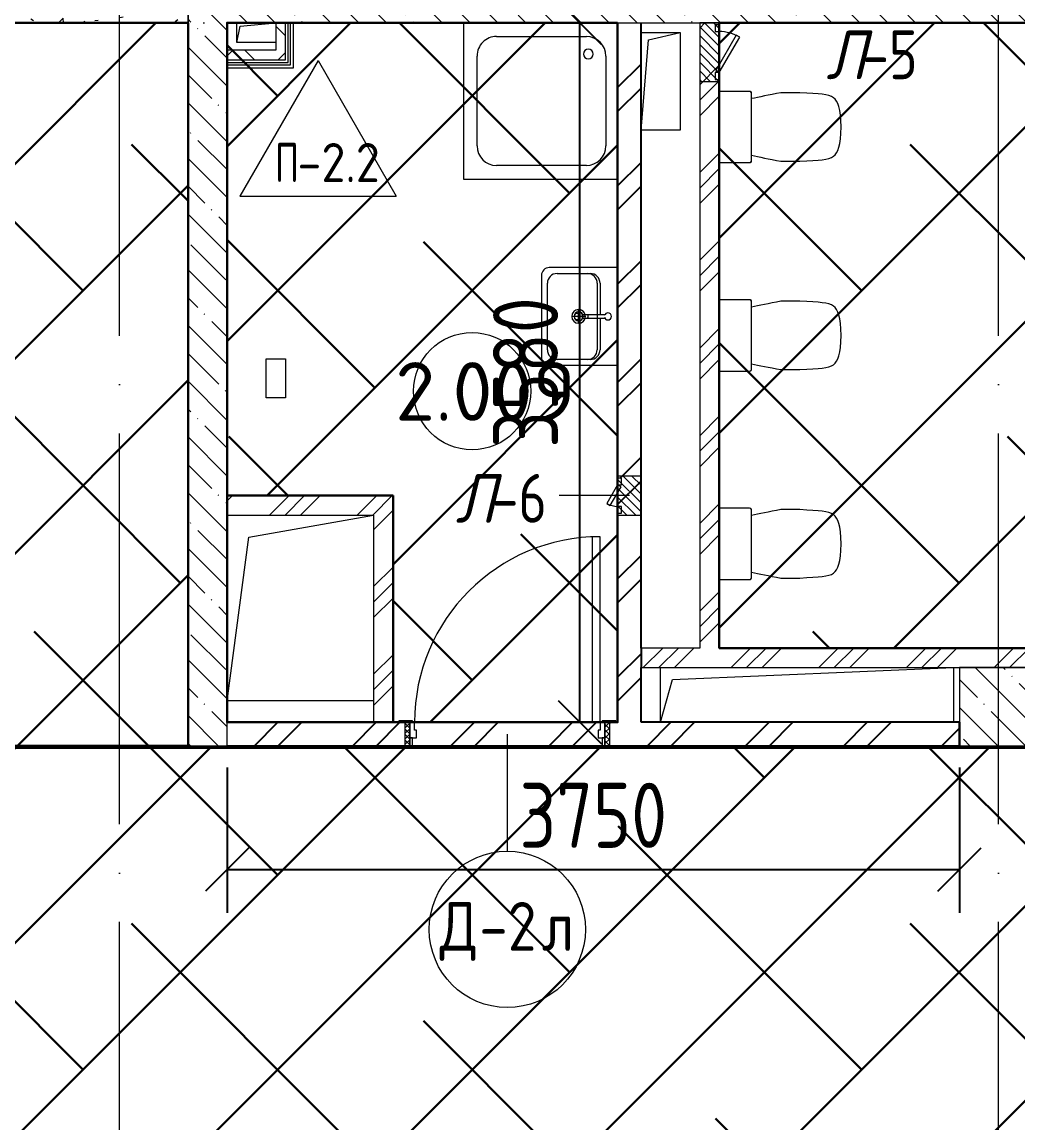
# Model space of a CAD drawing. Header units: millimetres. Extents: x -68946 to 690821, y -552984 to 293768.
# Drawn here: x 12149 to 17249, y -69550 to -63916 of the extents above; entities that cross this region are included whole.
import ezdxf

# ---------------------------------------------------------------- set-up
doc = ezdxf.new("R2010")
doc.units = ezdxf.units.MM
doc.linetypes.add('ADSK_Линия сетки', pattern=[2500, 2000, -250, 0, -250])
doc.layers.get('Defpoints').update_dxf_attribs({"color": 250})
for name, color, linetype, lineweight in [('0) блоки', 250, 'Continuous', 25), ('1.1) Стяжка 5 вып.', 30, 'Continuous', 30), ('1.3) Звуко-изол           5 вып.', 90, 'Continuous', 30), ('A-AREA-____-IDEN', 250, 'Continuous', 9), ('A-DETL-GENF-OTLN', 250, 'Continuous', 5), ('A-DOOR-____-IDEN', 250, 'Continuous', 9), ('A-DOOR-____-MCUT', 250, 'Continuous', 5), ('A-DOOR-____-OTLN', 250, 'Continuous', 5), ('A-DOOR-FRAM-MCUT', 250, 'Continuous', 5), ('A-DOOR-FRAM-OTLN', 250, 'Continuous', 5), ('A-FLOR-____-IDEN', 250, 'Continuous', 9), ('A-FLOR-____-OTLN', 250, 'Continuous', 9), ('A-GENM-____-MCUT', 250, 'Continuous', 25), ('A-GENM-____-OTLN', 250, 'Continuous', 9), ('A-GLAZ-____-OTLN', 250, 'Continuous', 5), ('A-WALL-____-MCUT', 250, 'Continuous', 13), ('A-WALL-____-PATT', 250, 'Continuous', 13), ('A-WALL-FNSH-MCUT', 250, 'Continuous', 13), ('P-SANR-FIXT-OTLN', 250, 'Continuous', 9), ('S-COLS-____-MCUT', 250, 'Continuous', 25), ('S-COLS-____-OTLN', 250, 'Continuous', 9), ('S-GRID-____-OTLN', 250, 'Continuous', 9)]:
    doc.layers.add(name, color=color, linetype=linetype, lineweight=lineweight)
doc.styles.add('GOST Common_1', font='', dxfattribs={"width": 0.9, "height": 250})
doc.styles.add('ISOCPEUR_1', font='isocpeur.ttf', dxfattribs={"width": 0.9, "height": 250})
doc.styles.add('ISOCPEUR_2', font='isocpeur.ttf', dxfattribs={"height": 160})
doc.styles.add('ISOCPEUR_I_1', font='ГОСТ тип А.ttf', dxfattribs={"height": 2500})
doc.styles.get("Standard").update_dxf_attribs({"font": 'ГОСТ тип А.ttf'})
doc.styles.get('GOST Common_1').set_extended_font_data('GOST Common')
doc.dimstyles.new('А3', dxfattribs={"dimtxt": 333, "dimasz": 222, "dimexe": 222, "dimexo": 111, "dimgap": 111, "dimtad": 1, "dimtoh": 1, "dimdec": 0, "dimrnd": 0.0015, "dimzin": 0, "dimdsep": 46, "dimtxsty": 'Standard', "dimblk": 'OBLIQUE', "dimcen": 0, "dimclrd": 7, "dimclre": 7, "dimclrt": 7, "dimadec": 0, "dimazin": 0, "dimtfac": 1, "dimtdec": 0, "dimtofl": 0, "dimtmove": 0, "dimatfit": 3, "dimfxl": 1, "dimtolj": 1, "dimtzin": 0, "dimarcsym": 0})
pattern_1 = [(45, (-601.3, -122294.8), (-224.5064, 224.5064), []), (45, (-521.92, -122294.8), (0, 449.0128), []), (45, (-680.67, -122294.8), (0, 449.0128), [])]
pattern_2 = [(135, (-601.3, -122294.79), (-142.5612, -142.5612), []), (135, (-458.73, -122294.79), (-142.5612, -142.5612), [252.016, -50.403, 3.353, -47.05])]
pattern_3 = [(45, (-601.3, -122294.79), (-141.42136, 141.42136), []), (135, (-601.3, -122294.79), (-141.42136, -141.42136), [])]
pattern_4 = [(45, (125, 0), (-22.6274, 22.6274), [])]

# ---------------------------------------------------------------- blocks, each defined once
blk = doc.blocks.new('SND_Унитаз_Santek_HEO - Santek HEO_ 365х635х785_ выпуск-прямой_ PN4_5_ Х-резьба НР DN15_ К-гл_кон_ П DN100-V8-АР1_Маркировочный план 2 этажа С1')
at = {"layer": 'P-SANR-FIXT-OTLN', "lineweight": 5}
for p, q in [((-175, 423.4), (-175, 325.6)), ((175, 325.6), (175, 423.4)), ((172.5, 175.8), (-172.5, 175.8)), ((-182.5, 165.8), (-182.5, 10)), ((182.5, 10), (182.5, 165.8))]:
    blk.add_line(p, q, dxfattribs=at)
for centre, start, end in [((-172.5, 165.8), 90, 180), ((-172.5, 165.8), 105, 180), ((172.5, 165.8), 0, 90), ((172.5, 165.8), 0, 75)]:
    blk.add_arc(centre, 10, start, end, dxfattribs=at)
for points, knots in [([(0, 634.5), (-96, 631.3), (-168.1, 609.5), (-169.2, 526.5), (-175, 423.4)], [-0.5440111, -0.5440111, -0.5440111, -0.5440111, -0.2757876, 0, 0, 0, 0]), ([(175, 423.4), (169.2, 526.5), (168.1, 609.5), (96, 631.3), (0, 634.5)], [-0.5440111, -0.5440111, -0.5440111, -0.5440111, -0.2682234, 0, 0, 0, 0])]:
    blk.add_open_spline(points, degree=3, knots=knots, dxfattribs=at)
for points in [[(-175, 325.6), (-163, 263.9), (-153.6, 214.5), (-145, 174.9)], [(145, 174.9), (153.6, 214.5), (163, 263.9), (175, 325.6)]]:
    blk.add_open_spline(points, degree=3, dxfattribs=at)
blk = doc.blocks.new('SND_Aquanet_Душевой поддон_HX108_Квадратный_С опорами_Сантехкомплект__$ - 800х800-25978335-АР1_Маркировочный план 2 этажа С1')
at = {"layer": 'P-SANR-FIXT-OTLN', "lineweight": 5}
for p, q in [((400, 400), (-390, 400)), ((400, -400), (400, 400)), ((-230, 330), (230, 330)), ((-330, -230), (-330, 230)), ((330, 230), (330, -230)), ((230, -330), (-230, -330))]:
    blk.add_line(p, q, dxfattribs=at)
for centre, radius, start, end in [((-230, 230), 100, 90, 180), ((230, 230), 100, 0, 90), ((-240, -240), 25, 90, 270), ((-240, -240), 25, 270, 90), ((-230, -230), 100, 180, 270), ((230, -230), 100, 270, 0)]:
    blk.add_arc(centre, radius, start, end, dxfattribs=at)
blk = doc.blocks.new('Раковина_АИ_3D_Рен_МГН_Santek Neo 50 - Раковина 500x400x170-V11-АР1_Маркировочный план 2 этажа С1')
at = {"layer": 'P-SANR-FIXT-OTLN', "lineweight": 5}
for p, q in [((-250, 15), (-250, -335)), ((250, -335), (250, 15)), ((-10, -167), (-10, -49.9)), ((10, -50), (10, -167)), ((-170, -75), (-10, -75)), ((-170, -89.7), (170, -89.7)), ((10, -75), (170, -75)), ((-220, -295), (-220, -125)), ((-220, -295), (-220, -139.7)), ((-10, -167), (10, -167)), ((-5.9, -137), (-7, -137)), ((-7, -137), (-7, -137)), ((-5.9, -137), (5.9, -137)), ((0, -150), (0, -220)), ((7, -137), (5.9, -137)), ((7, -137), (7, -137)), ((220, -125), (220, -295)), ((220, -139.7), (220, -295)), ((35, -185), (-35, -185)), ((-210, -375), (210, -375)), ((170, -345), (-170, -345)), ((170, -345), (-170, -345))]:
    blk.add_line(p, q, dxfattribs=at)
for centre, radius, start, end in [((0, -35), 18, 360, 180), ((0, -35), 18, 180, 250.809), ((0, -35), 18, 289.191, 360), ((0, -35), 18, 295.1932, 300), ((0, -35), 18, 309.9994, 315), ((0, -35), 18, 324.9997, 330), ((-170, -125), 50, 90, 180), ((-170, -139.7), 50, 90, 180), ((170, -125), 50, 0, 90), ((170, -139.7), 50, 0, 90), ((0, -185), 35, 0, 180), ((0, -185), 35, 106.6727, 180), ((0, -185), 23, 360, 180), ((0, -185), 23, 115.3299, 180), ((0, -185), 23, 360, 64.6701), ((0, -185), 35, 0, 73.3273), ((0, -185), 35, 180, 0), ((0, -185), 35, 180, 360), ((0, -185), 23, 180, 360), ((0, -185), 23, 180, 360), ((-210, -335), 40, 180, 270), ((-170, -295), 50, 180, 270), ((-170, -295), 50, 180, 270), ((170, -295), 50, 270, 0), ((170, -295), 50, 270, 0), ((210, -335), 40, 270, 0)]:
    blk.add_arc(centre, radius, start, end, dxfattribs=at)
for points in [[(-6.2, -51.9), (-6.1, -51.9), (-6, -52), (-5.9, -52)], [(5.9, -52), (6, -52), (6.1, -51.9), (6.2, -51.9)]]:
    blk.add_open_spline(points, degree=3, dxfattribs=at)
blk = doc.blocks.new('Сифон Orio для МГН - Сифон бутылочный-V7-АР1_Маркировочный план 2 этажа С1')
at = {"layer": 'P-SANR-FIXT-OTLN', "lineweight": 5}
for start, end in [(90, 233.7432), (165, 233.7432), (165, 233.7432), (165, 180), (105, 135), (105, 135), (306.2568, 90), (345, 75), (345, 75), (45, 75), (345, 15), (195, 233.7432), (306.2568, 315), (306.2568, 315), (306.2568, 315)]:
    blk.add_arc((0, 0), 16, start, end, dxfattribs=at)
blk = doc.blocks.new('_Wn_-As_OpeningMEP_floor__Rectangular - _Wn_-As_OpeningMEP_floor__Rectangular-32466862-АР1_Маркировочный план 2 этажа С1')
at = {"layer": 'A-DETL-GENF-OTLN'}
for p, q in [((-262.8, 412.8), (375, 525)), ((-375, -425), (-262.8, 412.8))]:
    blk.add_line(p, q, dxfattribs=at)
blk = doc.blocks.new('Дверь_СКБ_1Ст_Внутренняя - Д-2л_1050x2100h_ПУИ-41867191-АР1_Маркировочный план 2 этажа С1')
at = {"layer": 'A-DOOR-____-OTLN'}
h = blk.add_hatch(dxfattribs=at)
h.set_pattern_fill('FP_19', color=256, style=0, pattern_type=2)
h.set_pattern_definition([(135, (1776.41, 124.685), (-14.14214, -14.14214), []), (225, (1776.41, 124.685), (14.14214, -14.14214), [])])
h.paths.add_polyline_path([(537.5, -60), (537.5, 60), (512.5, 60), (512.5, -60)])
at = {"layer": 'A-DOOR-FRAM-OTLN'}
h = blk.add_hatch(dxfattribs=at)
h.set_pattern_fill('FP_20', color=256, style=0, pattern_type=2)
h.set_pattern_definition([(45, (-346.384, 124.685), (-14.1421, 14.1421), []), (135, (-346.384, 124.685), (-14.1421, -14.1421), [])])
h.paths.add_polyline_path([(-487.5, -60), (-487.5, 60), (-512.5, 60), (-512.5, -60)])
at = {"layer": 'A-DOOR-____-MCUT'}
for p, q in [((487.5, 1010), (447.5, 1010)), ((447.5, 1010), (447.5, 60)), ((487.5, 60), (487.5, 1010)), ((447.5, 60), (487.5, 60))]:
    blk.add_line(p, q, dxfattribs=at)
at = {"layer": 'A-DOOR-____-OTLN'}
blk.add_arc((487.5, 60), 950, 90, 180, dxfattribs=at)
at = {"layer": 'A-DOOR-FRAM-MCUT'}
for p, q in [((-472.5, 68), (-542.5, 68)), ((-542.5, 68), (-542.5, 60)), ((-542.5, 60), (-472.5, 60)), ((-487.5, 60), (-512.5, 60)), ((-512.5, 60), (-512.5, -60)), ((-462.5, 60), (-487.5, 60)), ((-487.5, 60), (-487.5, -20)), ((-487.5, -60), (-487.5, 60)), ((-472.5, 60), (-487.5, 60)), ((-487.5, 60), (-487.5, 59)), ((-487.5, 59), (-472.5, 59)), ((-472.5, 60), (-472.5, 68)), ((-472.5, 59), (-472.5, 60)), ((-462.5, 20), (-462.5, 60)), ((487.5, 60), (487.5, 20)), ((512.5, 60), (487.5, 60)), ((567.5, 68), (497.5, 68)), ((497.5, 68), (497.5, 60)), ((512.5, 60), (497.5, 60)), ((497.5, 60), (497.5, 59)), ((497.5, 60), (567.5, 60)), ((497.5, 59), (512.5, 59)), ((512.5, -20), (512.5, 60)), ((537.5, 60), (512.5, 60)), ((512.5, 60), (512.5, -60)), ((512.5, 59), (512.5, 60)), ((537.5, -60), (537.5, 60)), ((567.5, 60), (567.5, 68)), ((-452.5, 20), (-462.5, 20)), ((-452.5, -20), (-452.5, 20)), ((487.5, 20), (477.5, 20)), ((477.5, 20), (477.5, -20)), ((-487.5, -20), (-452.5, -20)), ((-472.5, -20), (-487.5, -20)), ((-487.5, -20), (-487.5, -60)), ((-472.5, -60), (-472.5, -20)), ((477.5, -20), (512.5, -20)), ((512.5, -20), (497.5, -20)), ((497.5, -20), (497.5, -60)), ((512.5, -60), (512.5, -20)), ((-472.5, -60), (-542.5, -60)), ((-542.5, -60), (-542.5, -68)), ((-542.5, -68), (-472.5, -68)), ((-512.5, -60), (-487.5, -60)), ((-487.5, -60), (-472.5, -60)), ((-472.5, -68), (-472.5, -60)), ((497.5, -60), (512.5, -60)), ((567.5, -60), (497.5, -60)), ((497.5, -60), (497.5, -68)), ((497.5, -68), (567.5, -68)), ((512.5, -60), (537.5, -60)), ((567.5, -68), (567.5, -60))]:
    blk.add_line(p, q, dxfattribs=at)
blk = doc.blocks.new('_Wn_-As_OpeningMEP_floor__Rectangular - _Wn_-As_OpeningMEP_floor__Rectangular-32466867-АР1_Маркировочный план 2 этажа С1')
at = {"layer": 'A-DETL-GENF-OTLN'}
for p, q in [((-688.9, 128.9), (750, 190)), ((-750, -90), (-688.9, 128.9))]:
    blk.add_line(p, q, dxfattribs=at)
blk = doc.blocks.new('_Wn_-As_OpeningMEP_floor__Rectangular - _Wn_-As_OpeningMEP_floor__Rectangular-32466846-АР1_Маркировочный план 2 этажа С1')
at = {"layer": 'A-DETL-GENF-OTLN'}
for p, q in [((-62.2, 262.2), (100, 300)), ((-100, -200), (-62.2, 262.2))]:
    blk.add_line(p, q, dxfattribs=at)
blk = doc.blocks.new('_Wn_-As_OpeningMEP_floor__Rectangular - _Wn_-As_OpeningMEP_floor__Rectangular-V48-АР1_Маркировочный план 2 этажа С1')
at = {"layer": 'A-DETL-GENF-OTLN'}
for p, q in [((-100, 0), (-82.3, 82.3)), ((-82.3, 82.3), (99.9, 100))]:
    blk.add_line(p, q, dxfattribs=at)
blk = doc.blocks.new('АР_Люк - ЛРС_ВК_300х400_внутренний_RAL 9003-42734016-АР1_Маркировочный план 2 этажа С1')
at = {"layer": 'A-DOOR-____-OTLN'}
h = blk.add_hatch(dxfattribs=at)
h.set_pattern_fill('FP_53', color=256, style=0, pattern_type=2)
h.set_pattern_definition(pattern_4)
h.paths.add_polyline_path([(275, 50), (-25, 50), (-25, -50), (275, -50)])
at = {"layer": 'A-DETL-GENF-OTLN'}
for p, q in [((275, 50), (-25, 50)), ((-25, 50), (-25, -50)), ((275, -50), (275, 50)), ((-25, -50), (275, -50))]:
    blk.add_line(p, q, dxfattribs=at)
at = {"layer": 'A-DOOR-____-MCUT', "lineweight": 5}
for p, q in [((48.1, 155), (38.1, 137.7)), ((38.1, 137.7), (220, 32.7)), ((230, 50), (48.1, 155)), ((20, 50), (-15, 50)), ((-15, 50), (-15, 30)), ((-15, 30), (20, 30)), ((20, 30), (20, 50)), ((220, 32.7), (230, 50)), ((265, 50), (230, 50)), ((230, 50), (230, 30)), ((230, 30), (265, 30)), ((265, 30), (265, 50))]:
    blk.add_line(p, q, dxfattribs=at)
blk.add_arc((230, 50), 210, 150, 180, dxfattribs=at)
at = {"layer": 'A-DOOR-____-OTLN'}
blk.add_line((230, 50), (48.1, 155), dxfattribs=at)
blk = doc.blocks.new('ASML_АР_Отделка Люка - ВО Отделка люков_Грунтовка 0_Шпатлевка 0_Окраска 0_0-42467640-АР1_Маркировочный план 2 этажа С1')
at = {"layer": 'A-GENM-____-MCUT', "lineweight": 5}
for p, q in [((-140, 3), (-150, 3)), ((-150, 3), (-150, 0)), ((65, 3), (-105, 3)), ((150, 3), (140, 3)), ((150, 0), (150, 3)), ((-150, 0), (-140, 0)), ((-105, 0), (70.2, 0)), ((103.3, 0), (105, 0)), ((140, 0), (150, 0))]:
    blk.add_line(p, q, dxfattribs=at)
blk = doc.blocks.new('АР_Люк - ЛРС_ВК_200х200_внутренний_RAL 9006-42737346-АР1_Маркировочный план 2 этажа С1')
at = {"layer": 'A-DOOR-____-OTLN'}
h = blk.add_hatch(dxfattribs=at)
h.set_pattern_fill('FP_53', color=256, style=0, pattern_type=2)
h.set_pattern_definition(pattern_4)
h.paths.add_polyline_path([(25, -60), (225, -60), (225, 60), (25, 60)])
at = {"layer": 'A-DETL-GENF-OTLN'}
for p, q in [((225, 60), (25, 60)), ((25, 60), (25, -60)), ((225, -60), (225, 60)), ((25, -60), (225, -60))]:
    blk.add_line(p, q, dxfattribs=at)
at = {"layer": 'A-DOOR-____-MCUT', "lineweight": 5}
for p, q in [((84.7, 115), (74.7, 97.7)), ((180, 60), (84.7, 115)), ((70, 60), (35, 60)), ((35, 60), (35, 40)), ((70, 40), (70, 60)), ((74.7, 97.7), (170, 42.7)), ((170, 42.7), (180, 60)), ((215, 60), (180, 60)), ((180, 60), (180, 40)), ((215, 40), (215, 60)), ((35, 40), (70, 40)), ((180, 40), (215, 40))]:
    blk.add_line(p, q, dxfattribs=at)
blk.add_arc((180, 60), 110, 150, 180, dxfattribs=at)
at = {"layer": 'A-DOOR-____-OTLN'}
blk.add_line((180, 60), (84.7, 115), dxfattribs=at)
blk = doc.blocks.new('AAR_СКБ_Марка_Перекрытия - Марка пола-17325028-АР1_Маркировочный план 2 этажа С1')
at = {"layer": 'A-FLOR-____-IDEN'}
for p, q in [((0, 6.932), (-4.002, 0)), ((0, 6.932), (4.002, 0)), ((-4.002, 0), (4.002, 0))]:
    blk.add_line(p, q, dxfattribs=at)
blk = doc.blocks.new('AAR_СКБ_Марка_Помещения_мал - Номер-28977439-АР1_Маркировочный план 2 этажа С1')
at = {"layer": 'A-AREA-____-IDEN'}
blk.add_circle((-0.028, 0), 3, dxfattribs=at)
blk = doc.blocks.new('ADSK_Марка_Дверь - Типоразмер_ADSK_Марка-30565456-АР1_Маркировочный план 2 этажа С1')
at = {"layer": 'A-DOOR-____-IDEN'}
blk.add_circle((0, 0), 4, dxfattribs=at)
blk = doc.blocks.new('_Oblique')
at = {"color": 0, "linetype": 'ByBlock', "lineweight": -2}
blk.add_line((-0.5, -0.5), (0.5, 0.5), dxfattribs=at)
blk = doc.blocks.new('*D5416')
at = {"layer": '0) блоки', "color": 7, "lineweight": -2, "transparency": 16777216}
for p, q in [((13198.7, -67730.8), (13198.7, -68475.3)), ((16948.7, -67730.8), (16948.7, -68475.3)), ((13198.7, -68253.3), (16948.7, -68253.3))]:
    blk.add_line(p, q, dxfattribs=at)
at = {"layer": 'Defpoints', "color": 0, "lineweight": 30, "transparency": 16777216}
for p in [(13198.7, -67619.8), (16948.7, -67619.8), (16948.7, -68253.3)]:
    blk.add_point(p, dxfattribs=at)
at = {"layer": '0) блоки', "color": 7, "lineweight": -2, "transparency": 16777216, "xscale": 222, "yscale": 222, "zscale": 222, "rotation": 180}
blk.add_blockref('_Oblique', (13198.7, -68253.3), dxfattribs=at)
at = {"layer": '0) блоки', "color": 7, "lineweight": -2, "transparency": 16777216, "xscale": 222, "yscale": 222, "zscale": 222}
blk.add_blockref('_Oblique', (16948.7, -68253.3), dxfattribs=at)
at = {"layer": '0) блоки', "color": 7, "transparency": 16777216, "insert": (15073.7, -67975.8), "char_height": 333, "attachment_point": 5}
blk.add_mtext('\\A1;3750', dxfattribs=at)
blk = doc.blocks.new('*D5417')
at = {"layer": '0) блоки', "color": 7, "lineweight": -2, "transparency": 16777216}
for p, q in [((15087.7, -63919.8), (14782.8, -63919.8)), ((15004.8, -67499.8), (15004.8, -63919.8)), ((15087.7, -67499.8), (14782.8, -67499.8))]:
    blk.add_line(p, q, dxfattribs=at)
at = {"layer": 'Defpoints', "color": 0, "lineweight": 30, "transparency": 16777216}
for p in [(15004.8, -63919.8), (15198.7, -63919.8), (15198.7, -67499.8)]:
    blk.add_point(p, dxfattribs=at)
at = {"layer": '0) блоки', "color": 7, "lineweight": -2, "transparency": 16777216, "xscale": 222, "yscale": 222, "zscale": 222}
for p, rotation in [((15004.8, -63919.8), 90), ((15004.8, -67499.8), 270)]:
    blk.add_blockref('_Oblique', p, dxfattribs=dict(at, rotation=rotation))
at = {"layer": '0) блоки', "color": 7, "transparency": 16777216, "insert": (14727.3, -65709.8), "char_height": 333, "attachment_point": 5, "rotation": 90}
blk.add_mtext('\\A1;3580', dxfattribs=at)

msp = doc.modelspace()

# ---------------------------------------------------------------- hatches: boundary and pattern name
at = {"layer": '0) блоки'}
h = msp.add_hatch(dxfattribs=at)
h.set_pattern_fill('FP_4', color=256, style=0, pattern_type=2)
h.set_pattern_definition([(45, (-601.3, -122294.8), (-251.4472, 251.4472), []), (45, (-601.3, -121913.8), (-251.4472, 251.4472), [])])
h.paths.add_polyline_path([(15198.6859, -67499.7878), (15318.6859, -67499.7878), (15318.6859, -63919.7883), (15198.6859, -63919.7883), (15198.6859, -66249.7878), (15218.6859, -66249.7878), (15218.6859, -66284.7878), (15198.6859, -66284.7878), (15216.0064, -66294.7878), (15198.6859, -66324.7878), (15198.6859, -66394.7878), (15218.6859, -66394.7878), (15218.6859, -66429.7878), (15198.6859, -66429.7878), (15198.6859, -67271.1243)])
at = {"layer": '1.1) Стяжка 5 вып.', "lineweight": 30, "true_color": 0xf26722}
h = msp.add_hatch(dxfattribs=at)
h.set_pattern_fill('ANSI32', color=30, scale=222)
h.paths.add_polyline_path([(12998.7456, -63919.7883), (8498.7078, -63919.7883), (8498.7078, -67619.7878), (12998.7456, -67619.7878)])
h = msp.add_hatch(dxfattribs=at)
h.set_pattern_fill('ANSI32', color=30, scale=222)
h.paths.add_polyline_path([(15198.6859, -63919.7883), (13198.7456, -63919.7883), (13198.7456, -66339.7878), (14048.7456, -66339.7878), (14048.7456, -67499.7878), (15198.6859, -67499.7878)])
h = msp.add_hatch(dxfattribs=at)
h.set_pattern_fill('ANSI32', color=30, scale=222)
h.paths.add_polyline_path([(21648.7078, -63919.7883), (15718.7078, -63919.7883), (15718.7078, -67119.7878), (20478.7078, -67119.7878), (20478.7078, -67499.7878), (21368.7078, -67499.7878), (21368.7078, -67119.7878), (21368.7078, -65349.7878), (21648.7078, -65349.7878)])
h = msp.add_hatch(dxfattribs=at)
h.set_pattern_fill('ANSI32', color=30, scale=222)
h.paths.add_polyline_path([(68448.7078, -67629.7872), (49458.6859, -67629.7872), (49458.6859, -67829.7878), (49038.7078, -67829.7878), (49038.7078, -67629.7872), (45158.7078, -67629.7872), (45158.7078, -67829.7878), (44738.7078, -67829.7878), (44738.7078, -67629.7872), (40658.7078, -67629.7872), (40658.7078, -67829.7878), (40238.7078, -67829.7878), (40238.7078, -67629.7872), (35758.6859, -67629.7872), (35758.6859, -67829.7878), (35336.9036, -67829.7878), (35336.9036, -67629.7872), (32053.7078, -67629.7872), (-363.3141, -67629.7872), (-363.3141, -70919.7878), (68448.7078, -70919.7878)])
at = {"layer": '1.3) Звуко-изол           5 вып.', "lineweight": 30}
h = msp.add_hatch(dxfattribs=at)
h.set_pattern_fill('ANSI38', color=256, scale=222)
h.paths.add_polyline_path([(12998.7456, -63919.7883), (8498.7078, -63919.7883), (8498.7078, -67619.7878), (12998.7456, -67619.7878)])
h = msp.add_hatch(dxfattribs=at)
h.set_pattern_fill('ANSI38', color=256, scale=222)
h.paths.add_polyline_path([(15198.6859, -63919.7883), (13198.7456, -63919.7883), (13198.7456, -66339.7878), (14048.7456, -66339.7878), (14048.7456, -67499.7878), (15198.6859, -67499.7878)])
h = msp.add_hatch(dxfattribs=at)
h.set_pattern_fill('ANSI38', color=256, scale=222)
h.paths.add_polyline_path([(21648.7078, -63919.7883), (15718.7078, -63919.7883), (15718.7078, -67119.7878), (20478.7078, -67119.7878), (20478.7078, -67499.7878), (21368.7078, -67499.7878), (21368.7078, -67119.7878), (21368.7078, -65349.7878), (21648.7078, -65349.7878)])
h = msp.add_hatch(dxfattribs=at)
h.set_pattern_fill('ANSI38', color=256, scale=222)
h.paths.add_polyline_path([(68448.7078, -67629.7872), (49458.6859, -67629.7872), (49458.6859, -67829.7878), (49038.7078, -67829.7878), (49038.7078, -67629.7872), (45158.7078, -67629.7872), (45158.7078, -67829.7878), (44738.7078, -67829.7878), (44738.7078, -67629.7872), (40658.7078, -67629.7872), (40658.7078, -67829.7878), (40238.7078, -67829.7878), (40238.7078, -67629.7872), (35758.6859, -67629.7872), (35758.6859, -67829.7878), (35336.9036, -67829.7878), (35336.9036, -67629.7872), (32053.7078, -67629.7872), (-363.3141, -67629.7872), (-363.3141, -70919.7878), (68448.7078, -70919.7878)])
at = {"layer": 'A-WALL-____-PATT', "lineweight": 15, "true_color": 0x000000}
h = msp.add_hatch(dxfattribs=at)
h.set_pattern_fill('FP_24', color=18, style=0, pattern_type=2)
h.set_pattern_definition([(50, (-601.3, -122294.8), (364.368, -31.8783), [38.1, -419.1]), (355, (-601.3, -122294.8), (-70.4859, 382.1133), [30.48, -335.28]), (100.451, (-570.93, -122297.45), (293.885, 350.2334), [32.38, -356.18]), (46.184, (-601.3, -122193.2), (542.1585, -84.0858), [57.15, -628.65]), (96.636, (-556.1, -122200.2), (474.805, 494.8554), [48.57, -534.27]), (351.184, (-601.3, -122193.2), (474.81, 494.85), [45.72, -502.92]), (21, (-550.5, -122218.6), (303.2285, -204.5305), [38.1, -419.1]), (326, (-550.5, -122218.6), (123.604, 368.376), [30.48, -335.28]), (71.451, (-525.22, -122235.63), (426.8341, 163.8427), [32.38, -356.18]), (37.5, (-601.29, -122294.79), (6.17665, 169.11015), [16.764, -314.452, 16.764, -323.596, -336.55]), (37.5, (-601.29, -122294.79), (6.17665, 169.11015), [-671.576, 16.764, -319.786]), (7.5, (-601.3, -122294.79), (133.6389, 200.3615), [16.764, -177.292, 16.764, -306.832, -128.27]), (7.5, (-601.3, -122294.79), (133.6389, 200.3615), [-517.652, 16.764, -111.506]), (327.5, (-714.58, -122294.79), (271.18182, -11.45836), [16.764, -110.236, 16.764, -379.476, -525.78]), (327.5, (-714.58, -122294.79), (271.18182, -11.45836), [-523.24, 16.764, -509.016]), (317.5, (-765.38, -122294.8), (296.2585, 50.85285), [16.764, -148.336, 16.764, -246.38, -373.38]), (317.5, (-765.38, -122294.8), (296.2585, 50.85285), [-428.244, 16.764, -356.616])])
h.paths.add_polyline_path([(12998.7456, -63919.7883), (12998.7456, -63719.7883), (12148.6859, -63719.7883), (12148.6859, -63919.7883)])
h.paths.add_polyline_path([(8498.7078, -63919.7883), (9348.6859, -63919.7883), (9348.6859, -63719.7883), (8498.7078, -63719.7883)])
h = msp.add_hatch(dxfattribs=at)
h.set_pattern_fill('FP_23', color=18, style=0, pattern_type=2)
h.set_pattern_definition(pattern_2)
h.paths.add_polyline_path([(13198.7456, -67619.7878), (13198.7456, -63719.7275), (12998.7456, -63719.7275), (12998.7456, -67619.7878), (13059.5683, -67619.7878)])
h = msp.add_hatch(dxfattribs=at)
h.set_pattern_fill('FP_23', color=18, style=0, pattern_type=2)
h.set_pattern_definition(pattern_2)
h.paths.add_polyline_path([(22043.7078, -63919.7883), (22043.7078, -63719.7883), (21303.6859, -63719.7883), (21303.6859, -63919.7883), (21798.7078, -63919.7883)])
h.paths.add_polyline_path([(20403.6859, -63919.7883), (20403.6859, -63719.7883), (13198.7456, -63719.7883), (13198.7456, -63919.7883), (19906.1566, -63919.7883)])
h = msp.add_hatch(dxfattribs=at)
h.set_pattern_fill('FP_25', color=18, style=0, pattern_type=2)
h.set_pattern_definition(pattern_3)
h.paths.add_polyline_path([(13498.6141, -64109.7878), (13498.6141, -63919.7878), (13448.6141, -63919.7878), (13448.6141, -64109.7878)])
h = msp.add_hatch(dxfattribs=at)
h.set_pattern_fill('FP_7', color=18, style=0, pattern_type=2)
h.set_pattern_definition(pattern_1)
h.paths.add_polyline_path([(15718.7078, -67119.7878), (15718.7078, -64219.7275), (15715.7078, -64219.7275), (15715.3745, -64209.7275), (15698.7078, -64209.7275), (15698.7078, -64174.7275), (15715.7078, -64174.7275), (15715.7078, -64172.9955), (15701.3873, -64164.7275), (15715.7078, -64139.9237), (15715.7078, -63964.7275), (15698.7078, -63964.7275), (15698.7078, -63929.7275), (15715.7078, -63929.7275), (15715.7078, -63919.7275), (15618.7078, -63919.7275), (15618.7078, -67119.7878)])
h = msp.add_hatch(dxfattribs=at)
h.set_pattern_fill('FP_25', color=18, style=0, pattern_type=2)
h.set_pattern_definition(pattern_3)
h.paths.add_polyline_path([(13448.6141, -64109.7878), (13448.6141, -64059.7878), (13198.7456, -64059.7878), (13198.7456, -64109.7878)])
h = msp.add_hatch(dxfattribs=at)
h.set_pattern_fill('FP_7', color=18, style=0, pattern_type=2)
h.set_pattern_definition(pattern_1)
h.paths.add_polyline_path([(13948.7456, -66439.7878), (14048.7456, -66439.7878), (14048.7456, -66339.7878), (13198.7456, -66339.7878), (13198.7456, -66439.7878)])
h = msp.add_hatch(dxfattribs=at)
h.set_pattern_fill('FP_7', color=18, style=0, pattern_type=2)
h.set_pattern_definition(pattern_1)
h.paths.add_polyline_path([(14048.7456, -67499.7878), (14048.7456, -66439.7878), (13948.7456, -66439.7878), (13948.7456, -67499.7878)])
h = msp.add_hatch(dxfattribs=at)
h.set_pattern_fill('FP_7', color=18, style=0, pattern_type=2)
h.set_pattern_definition(pattern_1)
h.paths.add_polyline_path([(20378.7078, -67219.7878), (20378.7078, -67119.7878), (19738.7078, -67119.7878), (19738.7078, -67139.7878), (19703.7078, -67139.7878), (19703.7078, -67119.7878), (19693.7078, -67137.1083), (19663.7078, -67119.7878), (19593.7078, -67119.7878), (19593.7078, -67139.7878), (19558.7078, -67139.7878), (19558.7078, -67119.7878), (17848.7078, -67119.7878), (17848.7078, -67122.7878), (17838.7078, -67122.7878), (17838.7078, -67139.7878), (17803.7078, -67139.7878), (17803.7078, -67122.7878), (17801.9758, -67122.7878), (17793.7078, -67137.1083), (17768.904, -67122.7878), (17593.7078, -67122.7878), (17593.7078, -67139.7878), (17558.7078, -67139.7878), (17557.7078, -67122.7878), (17548.7078, -67122.7878), (17548.7078, -67119.7878), (15318.6859, -67119.7878), (15318.6859, -67219.7878), (19906.1566, -67219.7878)])
at = {"layer": 'S-COLS-____-OTLN', "lineweight": 5, "true_color": 0x000000}
h = msp.add_hatch(dxfattribs=at)
h.set_pattern_fill('FP_23', color=18, style=0, pattern_type=2)
h.set_pattern_definition(pattern_2)
h.paths.add_polyline_path([(16948.7078, -67619.7878), (17348.7078, -67619.7878), (17348.7078, -67219.7878), (16948.7078, -67219.7878), (16948.7078, -67499.7878)])

# ---------------------------------------------------------------- linework, layer by layer
at = {"layer": '0) блоки'}
for p, q in [((15198.6859, -63919.7883), (15198.6859, -66249.7878)), ((15318.6859, -67119.7878), (15318.6859, -63919.7883)), ((15198.6859, -66429.7878), (15198.6859, -67499.7878)), ((15318.6859, -67119.7878), (15318.6859, -67219.7878)), ((15318.6859, -67499.7878), (15318.6859, -67219.7878)), ((13948.7456, -67499.7878), (13198.7456, -67499.7878)), ((13948.7456, -67499.7878), (14048.7456, -67499.7878)), ((14078.7456, -67499.7878), (14048.7456, -67499.7878)), ((14158.7456, -67499.7878), (15068.7456, -67499.7878)), ((15198.6859, -67499.7878), (15188.7456, -67499.7878)), ((16948.7078, -67499.7878), (15318.6859, -67499.7878)), ((16948.7078, -67619.7878), (16948.7078, -67499.7878)), ((16948.7078, -67499.7878), (16948.7078, -67619.7878)), ((13198.7456, -67619.7878), (15188.7456, -67619.7878)), ((15188.7456, -67619.7878), (16948.7078, -67619.7878))]:
    msp.add_line(p, q, dxfattribs=at)
at = {"layer": '0) блоки', "linetype": 'Continuous'}
for p, q in [((13339.2667, -67619.7878), (13459.2667, -67499.7878)), ((13461.161, -67619.7878), (13581.161, -67499.7878)), ((13842.161, -67619.7878), (13962.161, -67499.7878)), ((13964.0553, -67619.7878), (14084.0553, -67499.7878)), ((14345.0553, -67619.7878), (14465.0553, -67499.7878)), ((14466.9497, -67619.7878), (14586.9497, -67499.7878)), ((14847.9497, -67619.7878), (14967.9497, -67499.7878)), ((14969.844, -67619.7878), (15089.844, -67499.7878)), ((15350.844, -67619.7878), (15470.844, -67499.7878)), ((15472.7384, -67619.7878), (15592.7384, -67499.7878)), ((15853.7384, -67619.7878), (15973.7384, -67499.7878)), ((15975.6327, -67619.7878), (16095.6327, -67499.7878)), ((16356.6327, -67619.7878), (16476.6327, -67499.7878)), ((16478.5271, -67619.7878), (16598.5271, -67499.7878)), ((16859.5271, -67619.7878), (16948.7078, -67530.607))]:
    msp.add_line(p, q, dxfattribs=at)
at = {"layer": '1.1) Стяжка 5 вып.', "lineweight": 30}
for points in [[(8498.7078, -67619.7878), (12998.7456, -67619.7878), (12998.7456, -63919.7883), (8498.7078, -63919.7883)], [(15198.6859, -63919.7883), (13198.7456, -63919.7883), (13198.7456, -67499.7878), (15198.6859, -67499.7878)], [(14048.7456, -66339.7878), (13198.7456, -66339.7878), (13198.7456, -67499.7878), (14048.7456, -67499.7878)], [(-363.3141, -67629.7872), (68448.7078, -67629.7872), (68448.7078, -70919.7878), (-363.3141, -70919.7878)]]:
    msp.add_lwpolyline(points, close=True, dxfattribs=at)
msp.add_lwpolyline([(21368.7078, -67119.7878), (21648.7078, -67119.7878), (21648.7078, -63919.7883), (15718.7078, -63919.7883), (15718.7078, -67119.7878), (20478.7078, -67119.7878)], dxfattribs=at)
at = {"layer": 'A-DOOR-____-IDEN', "color": 18, "true_color": 0x000000}
for p, q in [((15258.6859, -66339.7878), (14898.6217, -66339.7878)), ((14633.7456, -67559.7878), (14633.7456, -68159.7878))]:
    msp.add_line(p, q, dxfattribs=at)
at = {"layer": 'A-FLOR-____-OTLN', "color": 18, "lineweight": 5, "true_color": 0x000000}
for p, q in [((12998.6859, -67619.7878), (12998.6859, -63919.7883)), ((13248.6859, -64019.9668), (13248.6859, -63919.9668)), ((13248.6859, -63919.9668), (13448.6141, -63919.9668)), ((15318.6859, -63969.7878), (15518.6859, -63969.7878)), ((15518.6859, -63969.7878), (15518.6859, -64469.7878)), ((13448.6141, -64019.9668), (13248.6859, -64019.9668)), ((15518.6859, -64469.7878), (15318.6859, -64469.7878)), ((13398.7456, -65639.7878), (13498.7456, -65639.7878)), ((13398.7456, -65839.7878), (13398.7456, -65639.7878)), ((13498.7456, -65639.7878), (13498.7456, -65839.7878)), ((13498.7456, -65839.7878), (13398.7456, -65839.7878)), ((15418.7075, -67499.7878), (15418.7075, -67219.7878)), ((16918.7078, -67219.7878), (16918.7078, -67499.7878)), ((13948.7078, -67389.7878), (13198.7456, -67389.7878))]:
    msp.add_line(p, q, dxfattribs=at)
at = {"layer": 'A-WALL-____-MCUT', "color": 18, "lineweight": 15, "true_color": 0x000000}
for p, q in [((12998.7456, -63719.7275), (12998.7456, -67619.7878)), ((12998.7456, -63919.7883), (12998.7456, -63719.7883)), ((12148.6859, -63919.7883), (12998.7456, -63919.7883)), ((13198.7456, -66339.7878), (13198.7456, -63919.7883)), ((13198.7456, -63919.7883), (15715.7078, -63919.7883)), ((13448.6141, -63919.7878), (13448.6141, -64059.7878)), ((13498.6141, -63919.7878), (13448.6141, -63919.7878)), ((13498.6141, -64109.7878), (13498.6141, -63919.7878)), ((13511.1141, -64122.2878), (13511.1141, -63919.7878)), ((13538.6141, -63919.7878), (13523.6141, -63919.7878)), ((13523.6141, -64134.7878), (13523.6141, -63919.7878)), ((13538.6141, -64149.7878), (13538.6141, -63919.7878)), ((15618.7078, -63919.7275), (15618.7078, -67119.7878)), ((15715.7078, -63919.7275), (15618.7078, -63919.7275)), ((15718.7078, -63919.7883), (20403.6859, -63919.7883)), ((13448.6141, -64059.7878), (13198.7456, -64059.7878)), ((13198.7456, -64109.7878), (13498.6141, -64109.7878)), ((13198.7456, -64122.2878), (13511.1141, -64122.2878)), ((13198.7456, -64134.7878), (13523.6141, -64134.7878)), ((13198.7456, -64149.7878), (13538.6141, -64149.7878)), ((15718.7078, -67119.7878), (15718.7078, -64219.7275)), ((14048.7456, -66339.7878), (13198.7456, -66339.7878)), ((13198.7456, -66339.7878), (13198.7456, -66439.7878)), ((14048.7456, -67499.7878), (14048.7456, -66339.7878)), ((15198.6859, -66324.7878), (15198.6859, -66394.7878)), ((13198.7456, -67619.7878), (13198.7456, -66439.7878)), ((13198.7456, -66439.7878), (13948.7456, -66439.7878)), ((13948.7456, -66439.7878), (13948.7456, -67499.7878)), ((15618.7078, -67119.7878), (15318.6859, -67119.7878)), ((17548.7078, -67119.7878), (15718.7078, -67119.7878)), ((15318.6859, -67219.7878), (19748.7078, -67219.7878)), ((12998.7456, -67619.7878), (13198.7456, -67619.7878))]:
    msp.add_line(p, q, dxfattribs=at)
at = {"layer": 'A-WALL-FNSH-MCUT', "lineweight": 15}
msp.add_line((13523.6141, -63919.7878), (13498.6141, -63919.7878), dxfattribs=at)
at = {"layer": 'S-COLS-____-MCUT', "color": 18, "lineweight": 5, "true_color": 0x000000}
for p, q in [((17348.7078, -67219.7878), (16948.7078, -67219.7878)), ((16948.7078, -67219.7878), (16948.7078, -67499.7878)), ((16948.7078, -67619.7878), (17348.7078, -67619.7878))]:
    msp.add_line(p, q, dxfattribs=at)
at = {"layer": 'S-GRID-____-OTLN', "color": 18, "linetype": 'ADSK_Линия сетки', "true_color": 0x000000}
for p, q in [((12648.7078, -83022.3092), (12648.7078, -61092.7832)), ((17148.7078, -83022.3092), (17148.7078, -61092.7832)), ((-4170.8434, -63919.7878), (72672.5335, -63919.7878)), ((-4170.8434, -67619.7878), (72672.5335, -67619.7878))]:
    msp.add_line(p, q, dxfattribs=at)

# ---------------------------------------------------------------- block references
at = {"layer": 'A-AREA-____-IDEN', "color": 18, "true_color": 0x000000, "xscale": 99.99999999999993, "yscale": 99.99999999999993, "zscale": 99.99999999999993}
msp.add_blockref('AAR_СКБ_Марка_Помещения_мал - Номер-28977439-АР1_Маркировочный план 2 этажа С1', (14456.1582, -65805.1736), dxfattribs=at)
at = {"layer": 'A-DOOR-____-IDEN', "color": 18, "true_color": 0x000000, "xscale": 99.99999999999993, "yscale": 99.99999999999993, "zscale": 99.99999999999993}
msp.add_blockref('ADSK_Марка_Дверь - Типоразмер_ADSK_Марка-30565456-АР1_Маркировочный план 2 этажа С1', (14633.7456, -68559.7878), dxfattribs=at)
at = {"layer": 'A-DOOR-____-OTLN', "color": 18, "true_color": 0x000000}
for name, p, rotation in [('АР_Люк - ЛРС_ВК_300х400_внутренний_RAL 9003-42734016-АР1_Маркировочный план 2 этажа С1', (15668.7078, -63944.7275), 269.9999999999999), ('АР_Люк - ЛРС_ВК_200х200_внутренний_RAL 9006-42737346-АР1_Маркировочный план 2 этажа С1', (15258.6859, -66464.7878), 89.9999999999999)]:
    msp.add_blockref(name, p, dxfattribs=dict(at, rotation=rotation))
msp.add_blockref('Дверь_СКБ_1Ст_Внутренняя - Д-2л_1050x2100h_ПУИ-41867191-АР1_Маркировочный план 2 этажа С1', (14621.2456, -67559.7878), dxfattribs=at)
at = {"layer": 'A-FLOR-____-IDEN', "color": 18, "true_color": 0x000000, "xscale": 99.99999999999993, "yscale": 99.99999999999993, "zscale": 99.99999999999993}
msp.add_blockref('AAR_СКБ_Марка_Перекрытия - Марка пола-17325028-АР1_Маркировочный план 2 этажа С1', (13664.8683, -64806.4946), dxfattribs=at)
at = {"layer": 'A-GENM-____-OTLN', "color": 18, "lineweight": 5, "true_color": 0x000000, "rotation": 269.9999999999999}
msp.add_blockref('ASML_АР_Отделка Люка - ВО Отделка люков_Грунтовка 0_Шпатлевка 0_Окраска 0_0-42467640-АР1_Маркировочный план 2 этажа С1', (15715.7078, -64069.7275), dxfattribs=at)
at = {"layer": 'A-GLAZ-____-OTLN', "color": 18, "true_color": 0x000000}
for name, p in [('_Wn_-As_OpeningMEP_floor__Rectangular - _Wn_-As_OpeningMEP_floor__Rectangular-V48-АР1_Маркировочный план 2 этажа С1', (13348.6859, -64019.9668)), ('_Wn_-As_OpeningMEP_floor__Rectangular - _Wn_-As_OpeningMEP_floor__Rectangular-32466846-АР1_Маркировочный план 2 этажа С1', (15418.6859, -64269.7878)), ('_Wn_-As_OpeningMEP_floor__Rectangular - _Wn_-As_OpeningMEP_floor__Rectangular-32466862-АР1_Маркировочный план 2 этажа С1', (13573.7266, -66964.7878)), ('_Wn_-As_OpeningMEP_floor__Rectangular - _Wn_-As_OpeningMEP_floor__Rectangular-32466867-АР1_Маркировочный план 2 этажа С1', (16168.7077, -67409.7878))]:
    msp.add_blockref(name, p, dxfattribs=at)
at = {"layer": 'P-SANR-FIXT-OTLN', "color": 18, "lineweight": 5, "true_color": 0x000000}
for name, p, rotation in [('SND_Aquanet_Душевой поддон_HX108_Квадратный_С опорами_Сантехкомплект__$ - 800х800-25978335-АР1_Маркировочный план 2 этажа С1', (14808.6859, -64319.7883), 180), ('SND_Унитаз_Santek_HEO - Santek HEO_ 365х635х785_ выпуск-прямой_ PN4_5_ Х-резьба НР DN15_ К-гл_кон_ П DN100-V8-АР1_Маркировочный план 2 этажа С1', (15708.7078, -64453.1211), 270.0000000000002), ('Раковина_АИ_3D_Рен_МГН_Santek Neo 50 - Раковина 500x400x170-V11-АР1_Маркировочный план 2 этажа С1', (15183.6973, -65422.7883), 270.0000000000003), ('SND_Унитаз_Santek_HEO - Santek HEO_ 365х635х785_ выпуск-прямой_ PN4_5_ Х-резьба НР DN15_ К-гл_кон_ П DN100-V8-АР1_Маркировочный план 2 этажа С1', (15708.7078, -65519.7878), 270.0000000000002), ('Сифон Orio для МГН - Сифон бутылочный-V7-АР1_Маркировочный план 2 этажа С1', (14990.6859, -65422.7883), 270.0000000000003), ('SND_Унитаз_Santek_HEO - Santek HEO_ 365х635х785_ выпуск-прямой_ PN4_5_ Х-резьба НР DN15_ К-гл_кон_ П DN100-V8-АР1_Маркировочный план 2 этажа С1', (15708.7078, -66586.4544), 270.0000000000002)]:
    msp.add_blockref(name, p, dxfattribs=dict(at, rotation=rotation))

# ---------------------------------------------------------------- texts
at = {"layer": 'A-AREA-____-IDEN', "color": 18, "true_color": 0x000000, "insert": (14059.419, -65656.5138), "char_height": 300, "width": 654.177, "attachment_point": 1, "style": 'ISOCPEUR_2'}
msp.add_mtext('2.009', dxfattribs=at)
at = {"layer": 'A-DOOR-____-IDEN', "color": 18, "true_color": 0x000000, "char_height": 250, "attachment_point": 1}
for s, insert, width, style in [('\\fISOCPEUR|b0|i1|c204|p34|;\\W.9;Л', (16266.3285, -63958.3733), 223.670812, 'ISOCPEUR_I_1'), ('-5', (16450.8754, -63958.3733), 404.0505, 'ISOCPEUR_I_1'), ('\\fISOCPEUR|b0|i1|c204|p34|;\\W.9;Л', (14368.8694, -66228.4336), 223.670812, 'ISOCPEUR_I_1'), ('-6', (14553.4163, -66228.4336), 404.0505, 'ISOCPEUR_I_1'), ('\\fGOST Common|b0|i0|c204|p34|;\\W.9;Д', (14287.6882, -68419.3372), 245.316375, 'GOST Common_1'), ('-2', (14490.0944, -68419.3372), 389.620125, 'GOST Common_1'), ('\\fGOST Common|b0|i0|c204|p34|;\\W.9;л', (14811.5632, -68419.3372), 194.810062, 'GOST Common_1')]:
    msp.add_mtext(s, dxfattribs=dict(at, insert=insert, width=width, style=style))
at = {"layer": 'A-FLOR-____-IDEN', "color": 18, "true_color": 0x000000, "char_height": 200, "attachment_point": 1, "style": 'ISOCPEUR_1'}
for s, insert, width in [('\\fISOCPEUR|b0|i0|c204|p34|;\\W.7;П', (13443.5334, -64535.1088), 140.295312), ('-2.2', (13559.2886, -64535.1088), 420.885937)]:
    msp.add_mtext(s, dxfattribs=dict(at, insert=insert, width=width))

# ---------------------------------------------------------------- dimensions: what is measured, and where the dimension line sits
at = {"layer": '0) блоки'}
dim = msp.add_aligned_dim(p1=(15198.6859, -67499.7878), p2=(15198.6859, -63919.7883), distance=193.8411, dimstyle='А3', dxfattribs=at)
dim.commit()
dim.dimension.update_dxf_attribs({"geometry": '*D5417', "text_midpoint": (14727.3448, -65709.7881)})
dim = msp.add_linear_dim(base=(16948.7078, -68253.2924), p1=(13198.7456, -67619.7878), p2=(16948.7078, -67619.7878), dimstyle='А3', dxfattribs=at)
dim.commit()
dim.dimension.update_dxf_attribs({"geometry": '*D5416', "text_midpoint": (15073.7267, -67975.7924)})

doc.saveas('drawing.dxf')
